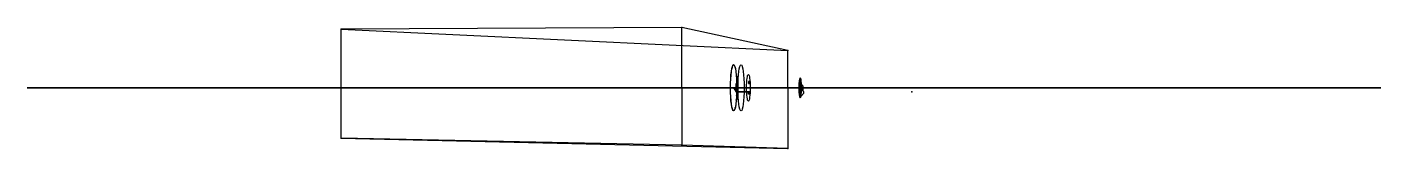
# Model space of a CAD drawing. Header units: millimetres. Extents: x -827 to 790, y -72 to 72.
import ezdxf

# ---------------------------------------------------------------- set-up
doc = ezdxf.new("R2010")
doc.units = ezdxf.units.MM
doc.header["$MEASUREMENT"] = 0
for name, color, linetype in [('Head_Sketch1', 7, 'Continuous'), ('Head_Sketch2', 7, 'Continuous'), ('Head_Sketch3', 7, 'Continuous'), ('Head_Sketch4', 7, 'Continuous'), ('Head_Sketch5', 7, 'Continuous'), ('Head_Sketch7', 7, 'Continuous'), ('Master Sketch Comp Bike 26-27 v14#1_Geometry', 7, 'Continuous'), ('Master Sketch Comp Bike 26-27 v14#1_Sketch1', 7, 'Continuous'), ('Master Sketch Comp Bike 26-27 v14#1_Sketch1 (1)', 7, 'Continuous'), ('Master Sketch Comp Bike 26-27 v14#1_Sketch2', 7, 'Continuous'), ('Master Sketch Comp Bike 26-27 v14#1_Sketch3', 7, 'Continuous'), ('Master Sketch Comp Bike 26-27 v14#1_Sketch4', 7, 'Continuous'), ('Master Sketch Comp Bike 26-27 v14#1_Sketch5', 7, 'Continuous'), ('Super Deluxe 210x50 v2#2_Sketch1', 7, 'Continuous'), ('Super Deluxe 210x50 v2#2_Sketch2', 7, 'Continuous')]:
    doc.layers.add(name, color=color, linetype=linetype)

# ---------------------------------------------------------------- blocks, each defined once
blk = doc.blocks.new('Head')
at = {"layer": 'Head_Sketch1'}
for p, q in [((-4.25, -0.5, 20.6), (-4.25, 0.5, 20.6)), ((-4.25, 0.5, 20.6), (-2.75, 0.5, 20.6)), ((-3, -1.38, 20.6), (-3, 1.37, 20.6)), ((-3, 1.37, 20.6), (-2.75, 1.37, 20.6)), ((-2.75, 1.37, 20.6), (-2.38, 1.37, 20.6)), ((-2.75, 1.37, 20.6), (-2.75, -1.38, 20.6)), ((-2.75, 0.5, 20.6), (-2.75, -0.5, 20.6)), ((0.05, 0, 20.6), (-2.75, 0, 20.6)), ((-2.75, -0.5, 20.6), (-4.25, -0.5, 20.6)), ((-2.75, -1.38, 20.6), (-3, -1.38, 20.6)), ((-2.75, -1.38, 20.6), (-2.38, -1.38, 20.6))]:
    blk.add_line(p, q, dxfattribs=at)
blk.add_circle((0, 0, 20.6), 2.75, dxfattribs=at)
blk.add_circle((0, 0, 20.6), 2.75, dxfattribs=at)
blk.add_point((0, 0, 20.6), dxfattribs=at)
at = {"layer": 'Head_Sketch2'}
for p, q in [((-4.25, -0.5, 20.6), (-5.25, -0.5, 19.1)), ((-5.25, -0.5, 19.1), (-3, -0.5, 19.4)), ((-4.25, -0.5, 19.1), (-5.25, -0.5, 19.1)), ((-4.25, -0.5, 19.1), (-3, -0.5, 19.1)), ((-3, -0.5, 20.6), (-4.25, -0.5, 20.6)), ((-4.25, -0.5, 20.6), (-4.25, -0.5, 19.1)), ((-3, -0.5, 19.1), (-3, -0.5, 20.6))]:
    blk.add_line(p, q, dxfattribs=at)
blk.add_point((0, -0.5), dxfattribs=at)
at = {"layer": 'Head_Sketch3'}
for p, q in [((-3.75, 0.75, 19.1), (-4.25, 0.75, 19.1)), ((-4.25, 0.75, 19.1), (-4.25, 0.5, 19.1)), ((-4.25, 0.5, 19.1), (-3, 0.5, 19.1)), ((-4.25, 0.5, 19.1), (-3.75, 0.5, 19.1)), ((-3.75, 0.5, 19.1), (-3.75, 0.75, 19.1)), ((-3, -0.5, 19.1), (-4.25, -0.5, 19.1)), ((-4.25, -0.75, 19.1), (-4.25, -0.5, 19.1)), ((-4.25, -0.5, 19.1), (-3.75, -0.5, 19.1)), ((-3.75, -0.75, 19.1), (-4.25, -0.75, 19.1)), ((-3.75, -0.5, 19.1), (-3.75, -0.75, 19.1))]:
    blk.add_line(p, q, dxfattribs=at)
blk.add_circle((-4.5, 0, 19.1), 1.6, dxfattribs=at)
blk.add_circle((-4.5, 0, 19.1), 1.6, dxfattribs=at)
blk.add_point((0, 0, 19.1), dxfattribs=at)
at = {"layer": 'Head_Sketch4'}
for p, q in [((-4.08, 1.12, 12.85), (-4.93, 1.12, 12.85)), ((-4.93, 1.12, 12.85), (-4.93, -1.12, 12.85)), ((-4.08, -1.12, 12.85), (-4.08, 1.12, 12.85)), ((-4.93, -1.12, 12.85), (-4.08, -1.12, 12.85))]:
    blk.add_line(p, q, dxfattribs=at)
at = {"layer": 'Head_Sketch4', "extrusion": (0, 0, -1)}
blk.add_circle((4.5, 0, -12.85), 1.2, dxfattribs=at)
blk.add_circle((4.5, 0, -12.85), 1.2, dxfattribs=at)
at = {"layer": 'Head_Sketch4'}
blk.add_point((0, 0, 12.85), dxfattribs=at)
at = {"layer": 'Head_Sketch5'}
for p, q in [((-4.83, 1.05, 12.85), (-4.83, 1.05, 12.75)), ((-4.83, 1.05, 12.75), (-4.83, -1.05, 12.75)), ((-4.83, -1.16, 12.85), (-4.83, 1.05, 12.85)), ((-4.83, 0.2, 12.45), (-4.83, 0.5, 12.75)), ((-4.83, -0.4, 12.45), (-4.83, 0.2, 12.45)), ((-4.83, -0.5, 12.35), (-4.83, -0.1, 12.75)), ((-4.83, -0.65, 12.35), (-4.83, -0.5, 12.35)), ((-4.83, -1.05, 12.75), (-4.83, -0.65, 12.35))]:
    blk.add_line(p, q, dxfattribs=at)
at = {"layer": 'Head_Sketch5', "extrusion": (-1, 0, 0)}
blk.add_circle((0.05, 12.63, 4.83), 0.125, dxfattribs=at)
at = {"layer": 'Head_Sketch5'}
blk.add_rational_spline([(-4.83, -1.16, 12.85), (-4.83, -1.1, 12.8), (-4.83, -1.05, 12.75)], [1, 1.00102899103, 1], degree=2, dxfattribs=at)
blk.add_point((-4.83, 0), dxfattribs=at)
at = {"layer": 'Head_Sketch7'}
for p, q in [((2.5, 0, 21.59), (2.49, 0, 21.47)), ((2.53, 0, 21.59), (2.5, 0, 21.59)), ((2.59, 0, 21.58), (2.52, 0, 21.47)), ((2.52, 0, 21.47), (2.53, 0, 21.59)), ((2.62, 0, 21.54), (2.59, 0, 21.45)), ((2.59, 0, 21.45), (2.59, 0, 21.58))]:
    blk.add_line(p, q, dxfattribs=at)
at = {"layer": 'Head_Sketch7', "extrusion": (0, 1, 0)}
for start, end in [(72.4111, 80.2448), (99.7552, 107.5889)]:
    blk.add_arc((0, 13.16), 8.79, start, end, dxfattribs=at)
at = {"layer": 'Head_Sketch7'}
blk.add_point((0, 0), dxfattribs=at)
blk = doc.blocks.new('SuperDeluxe210x50v2#2')
at = {"layer": 'Super Deluxe 210x50 v2#2_Sketch1'}
for p, q in [((-6, 0, 14.03), (-6.1, 0, 13.45)), ((-2.9, 0, 19.1), (-6.1, 0, 19.1)), ((-6.1, 0, 13.45), (-6.1, 0, 12.85)), ((-6.1, 0, 18.1), (-6, 0, 17.52)), ((-6.1, 0, 19.1), (-6.1, 0, 18.1)), ((-6.1, 0, 12.85), (-4.5, 0, 12.85)), ((-6, 0, 17.52), (-6, 0, 14.03)), ((-5.8, 0, 12.85), (-5.8, 0, 12.95)), ((-5.8, 0, 12.95), (-5.7, 0, 12.85)), ((-4.5, 0, 19.1), (-4.5, 0, 12.85)), ((-2.75, 0, 18), (-2.25, 0, 17.5)), ((-2.75, 0, 21.5), (-2.75, 0, 18)), ((-2.09, 0, 9.51), (-2.25, 0, 11)), ((-2.25, 0, 17.5), (-2.25, 0, 11)), ((-1.8, 0, 8.7), (-2.09, 0, 9.51)), ((-1.5, 0, 8.2), (-1.8, 0, 8.2)), ((-1.8, 0, 8.2), (-1.8, 0, 8.7)), ((-1.5, 0, 8.3), (-1.56, 0, 8.2)), ((-1.5, 0, 8.2), (0, 0, 8.2)), ((-1.5, 0, 7.95), (-1.5, 0, 8.2)), ((-1.5, 0, 8.2), (-1.5, 0, 8.3)), ((-1.5, 0, 8.3), (0, 0, 8.3)), ((-1.4, 0, 7.95), (-1.5, 0, 7.95)), ((-1.05, 0, 1.2), (-1.4, 0, 1.2)), ((-1.4, 0, 7.95), (0, 0, 7.95)), ((-1.4, 0, 1.2), (-1.4, 0, 7.95)), ((-1.05, 0, 23.1), (-1.2, 0, 21.5)), ((-1.2, 0, 21.5), (0, 0, 21.5)), ((-1.05, 0), (-1.05, 0, 1.2)), ((-1.05, 0, 1.2), (1.05, 0, 1.2)), ((0, 0), (0, 0, 23)), ((1.2, 0, 21.5), (0, 0, 21.5)), ((1.05, 0, 23.1), (1.2, 0, 21.5)), ((1.05, 0, 1.2), (1.05, 0))]:
    blk.add_line(p, q, dxfattribs=at)
at = {"layer": 'Super Deluxe 210x50 v2#2_Sketch1', "extrusion": (0, 1, 0)}
for centre, radius in [((0, 23), 1.05), ((0, 0), 1.05), ((0, 0), 0.75), ((0, 23), 0.75), ((0, 23), 0.625), ((0, 0), 0.625)]:
    blk.add_circle(centre, radius, dxfattribs=at)
for centre, radius, start, end in [((0, 13.16), 8.79, 71.7589, 108.2411), ((0, 28.19), 6.54, 256.8479, 283.1521)]:
    blk.add_arc(centre, radius, start, end, dxfattribs=at)
at = {"layer": 'Super Deluxe 210x50 v2#2_Sketch1'}
blk.add_point((0, 0), dxfattribs=at)
at = {"layer": 'Super Deluxe 210x50 v2#2_Sketch2'}
for p, q in [((-2.11, 1.77, 21.5), (-2.09, 1.75, 21.5)), ((-1.69, 2.17, 21.5), (-1.68, 2.15, 21.5)), ((-1.38, 2.38, 21.5), (-1.36, 2.36, 21.5)), ((-0.85, 2.62, 21.5), (-0.84, 2.59, 21.5)), ((-0.48, 2.71, 21.5), (-0.47, 2.68, 21.5)), ((0.1, 2.75, 21.5), (0.1, 2.72, 21.5)), ((0.48, 2.71, 21.5), (0.47, 2.68, 21.5)), ((1.03, 2.55, 21.5), (1.02, 2.53, 21.5)), ((1.38, 2.38, 21.5), (1.36, 2.36, 21.5)), ((1.84, 2.04, 21.5), (1.82, 2.03, 21.5)), ((2.11, 1.77, 21.5), (2.09, 1.75, 21.5)), ((-2.75, 0, 21.5), (-2.73, 0, 21.5)), ((-2.69, 0.57, 21.5), (-2.67, 0.57, 21.5)), ((-2.58, 0.94, 21.5), (-2.56, 0.93, 21.5)), ((-2.33, 1.46, 21.5), (-2.31, 1.44, 21.5)), ((0, 0, 21.5), (2.67, -0.57, 21.5)), ((2.73, 0, 21.5), (0, 0, 21.5)), ((2.43, 1.29, 21.5), (2.41, 1.28, 21.5)), ((2.58, 0.94, 21.5), (2.56, 0.93, 21.5)), ((2.72, 0.38, 21.5), (2.7, 0.38, 21.5)), ((2.75, 0, 21.5), (2.73, 0, 21.5)), ((-2.72, -0.38, 21.5), (-2.7, -0.38, 21.5)), ((-2.58, -0.94, 21.5), (-2.56, -0.93, 21.5)), ((-2.43, -1.29, 21.5), (-2.41, -1.28, 21.5)), ((2.33, -1.46, 21.5), (2.31, -1.44, 21.5)), ((2.58, -0.94, 21.5), (2.56, -0.93, 21.5)), ((2.69, -0.57, 21.5), (2.67, -0.57, 21.5)), ((-2.11, -1.77, 21.5), (-2.09, -1.75, 21.5)), ((-1.84, -2.04, 21.5), (-1.82, -2.03, 21.5)), ((-1.38, -2.38, 21.5), (-1.36, -2.36, 21.5)), ((-1.03, -2.55, 21.5), (-1.02, -2.53, 21.5)), ((-0.48, -2.71, 21.5), (-0.47, -2.68, 21.5)), ((-0.1, -2.75, 21.5), (-0.1, -2.72, 21.5)), ((0.48, -2.71, 21.5), (0.47, -2.68, 21.5)), ((0.85, -2.62, 21.5), (0.84, -2.59, 21.5)), ((1.38, -2.38, 21.5), (1.36, -2.36, 21.5)), ((1.69, -2.17, 21.5), (1.68, -2.15, 21.5)), ((2.11, -1.77, 21.5), (2.09, -1.75, 21.5))]:
    blk.add_line(p, q, dxfattribs=at)
for radius in [2.77, 2.75, 2.73]:
    blk.add_circle((0, 0, 21.5), radius, dxfattribs=at)
blk.add_point((0, 0, 21.5), dxfattribs=at)
blk.add_blockref('Head', (0, 0))

msp = doc.modelspace()

# ---------------------------------------------------------------- linework, layer by layer
at = {"layer": 'Master Sketch Comp Bike 26-27 v14#1_Geometry'}
for p, q in [((0, 0), (-450, 0, 40)), ((790, 0, 40), (-450, 0, 40)), ((-81.6, 0, 430.3), (-148.3, 0, 688.2)), ((475, 0, 625), (-132, 0, 625)), ((0, 0), (-109.4, 0, 423.1)), ((-109.4, 0, 423.1), (-81.6, 0, 430.3)), ((29.6, 0), (-81.6, 0, 430.3)), ((29.6, 0, 180), (-81.6, 0, 430.3)), ((487.4, 0, 597.7), (-20.7, 0, 293.2)), ((0, 0), (790, 0, 40)), ((0, 0), (29.6, 0)), ((513.1, 0, 541.3), (0, 0)), ((29.6, 0), (180, 0, 90)), ((29.6, 0), (29.6, 0, 180)), ((180, 0, 90), (439.5, 0, 485.8)), ((521.4, 0, 523.1), (439.5, 0, 485.8)), ((525.6, 0, 514), (475, 0, 625)), ((749.9, 0, 21.8), (525.6, 0, 514)), ((749.9, 0, 21.8), (790, 0, 40))]:
    msp.add_line(p, q, dxfattribs=at)
msp.add_point((0, 0), dxfattribs=at)
msp.add_point((0, 0), dxfattribs=at)
at = {"layer": 'Master Sketch Comp Bike 26-27 v14#1_Sketch1'}
for p, q in [((-451.6, 0, 45), (81.8, 0, 221.1)), ((-451.6, 0, 45), (-44.9, 0, 21.3)), ((-49.3, 0, 103.5), (8.2, 0, 48.7)), ((-44.9, 0, 21.3), (-49.3, 0, 103.5)), ((160.7, 0, 106.1), (-49.3, 0, 103.5)), ((-44.9, 0, 21.3), (81.8, 0, 221.1)), ((8.2, 0, 48.7), (-44.9, 0, 21.3)), ((81.8, 0, 221.1), (126.3, 0, 141.6))]:
    msp.add_line(p, q, dxfattribs=at)
at = {"layer": 'Master Sketch Comp Bike 26-27 v14#1_Sketch1', "extrusion": (0, 1, 0)}
msp.add_circle((451.6, 45), 375, dxfattribs=at)
at = {"layer": 'Master Sketch Comp Bike 26-27 v14#1_Sketch1'}
msp.add_point((0, 0), dxfattribs=at)
at = {"layer": 'Master Sketch Comp Bike 26-27 v14#1_Sketch1 (1)'}
for p, q in [((-441.9, 0, 173.5), (-49.6, 0, 63.9)), ((-441.9, 0, 173.5), (116.7, 0, 232.2)), ((-49.6, 0, 63.9), (116.7, 0, 232.2)), ((8.2, 0, 48.7), (-49.6, 0, 63.9)), ((-49.6, 0, 63.9), (2.2, 0, 127.9)), ((160.7, 0, 106.1), (2.2, 0, 127.9)), ((2.2, 0, 127.9), (8.2, 0, 48.7)), ((116.7, 0, 232.2), (126.3, 0, 141.6))]:
    msp.add_line(p, q, dxfattribs=at)
at = {"layer": 'Master Sketch Comp Bike 26-27 v14#1_Sketch1 (1)', "extrusion": (0, 1, 0)}
msp.add_circle((441.9, 173.5), 375, dxfattribs=at)
at = {"layer": 'Master Sketch Comp Bike 26-27 v14#1_Sketch1 (1)'}
msp.add_point((0, 0), dxfattribs=at)
at = {"layer": 'Master Sketch Comp Bike 26-27 v14#1_Sketch2'}
for p, q in [((-451.6, -60, 45), (-451.6, 70, 45)), ((-44.9, 0, 21.3), (-44.9, 71.8, 21.3)), ((-451.6, 0, 45), (-44.9, 0, 21.3)), ((-44.9, 0, 21.3), (-44.9, -68.5, 21.3))]:
    msp.add_line(p, q, dxfattribs=at)
for p in [(-451.6, 0, 45), (-44.9, 0, 21.3), (1.1, 0, 18.6), (1.1, 0, 18.6)]:
    msp.add_point(p, dxfattribs=at)
at = {"layer": 'Master Sketch Comp Bike 26-27 v14#1_Sketch3'}
for q in [(81.8, 44.5, 221.1), (81.8, -72.3, 221.1)]:
    msp.add_line((81.8, 0, 221.1), q, dxfattribs=at)
for p in [(-57.8, 0, 175), (81.8, 0, 221.1)]:
    msp.add_point(p, dxfattribs=at)
at = {"layer": 'Master Sketch Comp Bike 26-27 v14#1_Sketch4'}
msp.add_point((-57.8, 0, 175), dxfattribs=at)
at = {"layer": 'Master Sketch Comp Bike 26-27 v14#1_Sketch5'}
for p, q in [((-44.9, 71.8, 21.3), (-451.6, 70, 45)), ((-451.6, 70, 45), (81.8, 44.5, 221.1)), ((81.8, 44.5, 221.1), (-44.9, 71.8, 21.3)), ((-451.6, -60, 45), (81.8, -72.3, 221.1)), ((-44.9, -68.5, 21.3), (-451.6, -60, 45)), ((81.8, -72.3, 221.1), (-44.9, -68.5, 21.3))]:
    msp.add_line(p, q, dxfattribs=at)
for p in [(-451.6, 70, 45), (-44.9, 71.8, 21.3), (81.8, 44.5, 221.1), (0, 0), (-451.6, -60, 45), (-44.9, -68.5, 21.3), (81.8, -72.3, 221.1)]:
    msp.add_point(p, dxfattribs=at)

# ---------------------------------------------------------------- block references
at = {"extrusion": (-0.990671, 0, 0.136272), "xscale": 10, "yscale": 10, "zscale": 10, "rotation": 90}
msp.add_blockref('SuperDeluxe210x50v2#2', (0, 127, -214.7), dxfattribs=at)

doc.saveas('drawing.dxf')
